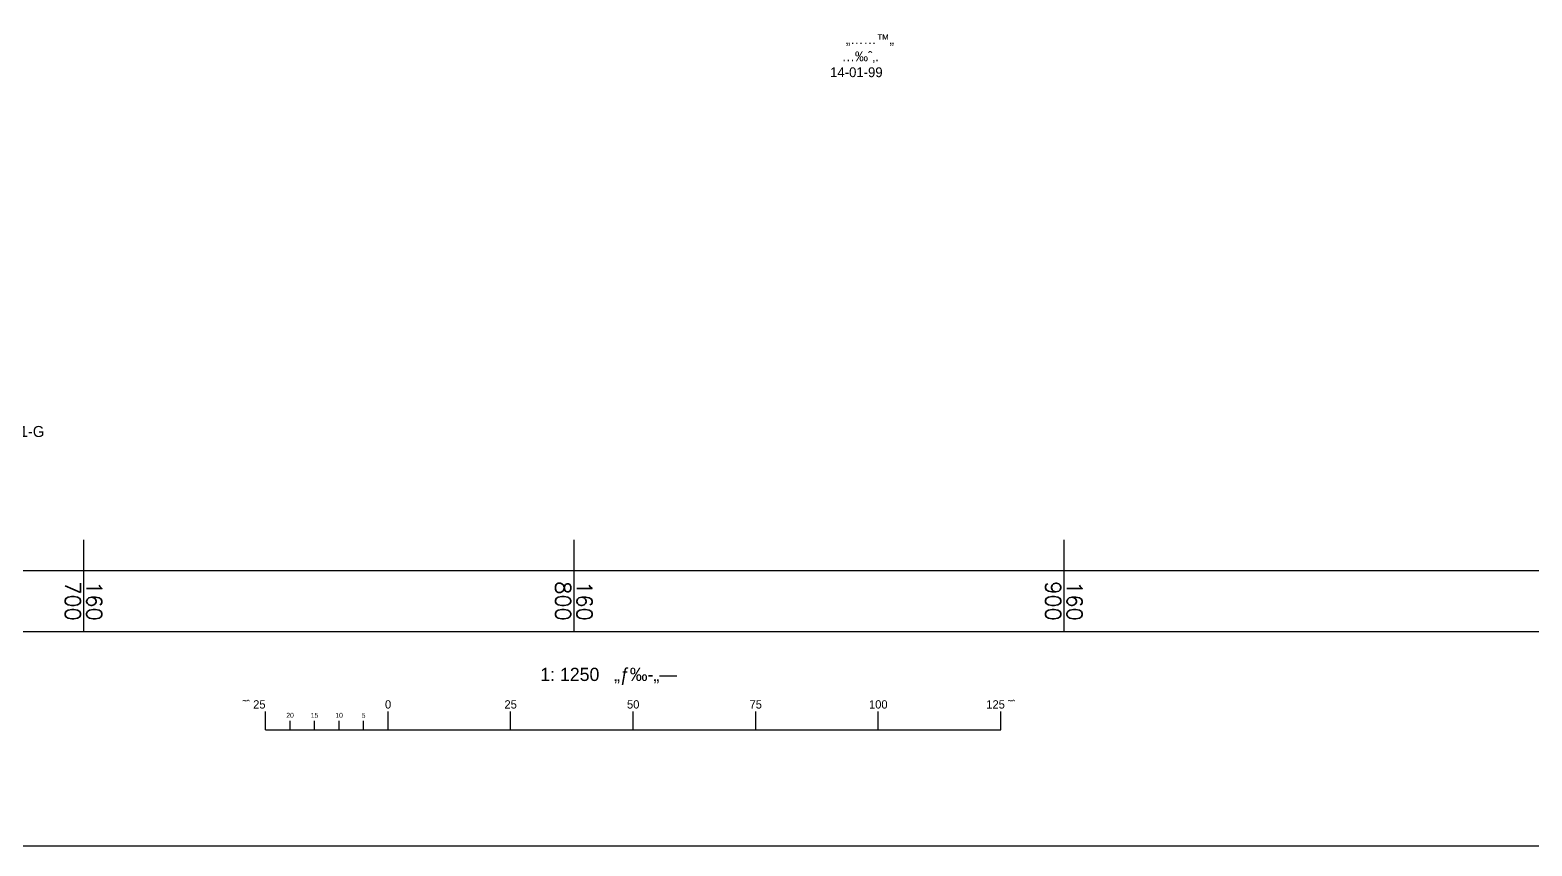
# Model space of a CAD drawing. Extents: x 160399 to 161261, y 619798 to 620526.
# Drawn here: x 160689.1 to 160995.5, y 619813.8 to 619980.3 of the extents above; entities that cross this region are included whole.
import ezdxf
from ezdxf.enums import TextEntityAlignment as Align

# ---------------------------------------------------------------- set-up
doc = ezdxf.new("R2010")
doc.units = 0
doc.header["$LTSCALE"] = 0.3749999999999999
doc.header["$MEASUREMENT"] = 0
doc.layers.get('0').update_dxf_attribs({"linetype": 'CONTINUOUS'})
for name, color, linetype in [('DRWP002', 2, 'CONTINUOUS'), ('DRWP007', 7, 'CONTINUOUS'), ('DRWS012', 2, 'CONTINUOUS'), ('DRWT004', 2, 'CONTINUOUS'), ('MGT', 25, 'CONTINUOUS'), ('SRVS001', 6, 'CONTINUOUS')]:
    doc.layers.add(name, color=color, linetype=linetype)
doc.styles.add('HEBTXT', font='hebtxt')
doc.styles.add('ME-2510', font='txt.shx', dxfattribs={"height": 3.125})

# ---------------------------------------------------------------- blocks, each defined once
blk = doc.blocks.new('SRVS001')
blk.add_circle((0, 0), 0.1)
blk.add_3dface([(-1.472243186433546, -0.8499999999999996, -0.001), (1.472243186433545, -0.8500000000000009, -0.001), (1.040834085586084e-16, 1.7, -0.001)])
at = {"style": 'HEBTXT'}
for tag, p in [('NAME', (1.630640067418199e-16, 2.1, -0.001)), ('HEIGHT', (-3.33066907387547e-16, -3.050000000000001, -0.001))]:
    blk.add_attdef(tag, text='', height=1.8, dxfattribs=at).set_placement(p, align=Align.CENTER)
for tag, flags, p in [('KIND', 1, (-3.33066907387547e-16, -5.250000000000001, -0.001)), ('SOURCE-CODE', 9, (-3.33066907387547e-16, -7.450000000000001, -0.001)), ('MARK-CODE', 9, (-3.33066907387547e-16, -9.650000000000002, -0.001))]:
    blk.add_attdef(tag, text='', height=1.8, dxfattribs=dict(at, flags=flags)).set_placement(p, align=Align.CENTER)

msp = doc.modelspace()

# ---------------------------------------------------------------- hatches: boundary and pattern name
at = {"layer": 'DRWS012'}
h = msp.add_hatch(dxfattribs=at)
h.set_pattern_fill('U', color=256, scale=100, style=0, double=1, pattern_type=0)
h.set_pattern_definition([(0, (0, 0), (0, 100), []), (90, (0, 0), (-100, 6.123031769111886e-15), [])])
h.paths.add_polyline_path([(160417.5, 619857.5), (161242.5, 619857.5), (161242.5, 620482.5), (160417.5, 620482.5)])
h.paths.add_polyline_path([(160436.25, 619876.25), (161223.75, 619876.25), (161223.75, 620463.75), (160436.25, 620463.75)], flags=16)

# ---------------------------------------------------------------- linework, layer by layer
at = {"color": 2}
for p, q in [((160737.1282254118, 619837.4239584295), (160737.1282254118, 619841.1739584295)), ((160762.1282254118, 619837.4239584295), (160762.1282254118, 619841.1739584295)), ((160787.1282254118, 619837.4239584295), (160787.1282254118, 619841.1739584295)), ((160812.1282254118, 619837.4239584295), (160812.1282254118, 619841.1739584295)), ((160837.1282254118, 619837.4239584295), (160837.1282254118, 619841.1739584295)), ((160862.1282254118, 619837.4239584295), (160862.1282254118, 619841.1739584295)), ((160887.1282254118, 619837.4239584295), (160887.1282254118, 619841.1739584295)), ((160742.1282254118, 619837.4239584295), (160742.1282254118, 619839.2989584295)), ((160747.1282254118, 619837.4239584295), (160747.1282254118, 619839.2989584295)), ((160752.1282254118, 619837.4239584295), (160752.1282254118, 619839.2989584295)), ((160757.1282254118, 619837.4239584295), (160757.1282254118, 619839.2989584295))]:
    msp.add_line(p, q, dxfattribs=at)
at = {"color": 7}
msp.add_line((160737.1282254118, 619837.4239584295), (160887.1282254118, 619837.4239584295), dxfattribs=at)
at = {"layer": 'DRWP002'}
for points in [[(160417.5, 619857.5), (161242.5, 619857.5), (161242.5, 620482.5), (160417.5, 620482.5)], [(160430, 619870), (161230, 619870), (161230, 620470), (160430, 620470)]]:
    msp.add_lwpolyline(points, close=True, dxfattribs=at)
at = {"layer": 'DRWP007'}
msp.add_lwpolyline([(160398.75, 619813.75), (161261.25, 619813.75), (161261.25, 620526.25), (160398.75, 620526.25)], close=True, dxfattribs=at)

# ---------------------------------------------------------------- block references
at = {"layer": 'SRVS001'}
ref = msp.add_blockref('SRVS001', (160680.84, 619894.4, 1000), dxfattribs=dict(at, xscale=1.25, yscale=1.25, zscale=1.25))
ref.add_attrib('NAME', '191-G', dxfattribs={"layer": '0', "height": 2.25, "style": 'HEBTXT'}).set_placement((160687.8060063181, 619897.229775148), align=Align.CENTER)

# ---------------------------------------------------------------- texts
at = {"style": 'HEBTXT'}
msp.add_text('1: 1250   „ƒ‰-„—', height=2.7, dxfattribs=at).set_placement((160807.1282254118, 619847.4239584295), align=Align.CENTER)
at = {"color": 2, "style": 'HEBTXT'}
msp.add_text('˜ˆ 25', height=1.7, dxfattribs=at).set_placement((160737.1282254118, 619841.7989584295), align=Align.RIGHT)
for s, height, p in [('0', 1.7, (160762.1282254118, 619841.7989584295)), ('25', 1.7, (160787.1282254118, 619841.7989584295)), ('50', 1.7, (160812.1282254118, 619841.7989584295)), ('75', 1.7, (160837.1282254118, 619841.7989584295)), ('100', 1.7, (160862.1282254118, 619841.7989584295)), ('125 ˜ˆ', 1.7, (160887.1282254118, 619841.7989584295)), ('20', 1, (160742.1282254118, 619839.9239584295)), ('15', 1, (160747.1282254118, 619839.9239584295)), ('10', 1, (160752.1282254118, 619839.9239584295)), ('5', 1, (160757.1282254118, 619839.9239584295))]:
    msp.add_text(s, height=height, dxfattribs=at).set_placement(p, align=Align.CENTER)
at = {"layer": 'DRWT004', "style": 'ME-2510'}
for s, p in [('700', (160697.8125, 619863.75)), ('160', (160702.1875, 619863.75)), ('800', (160797.8125, 619863.75)), ('160', (160802.1875, 619863.75)), ('900', (160897.8125, 619863.75)), ('160', (160902.1875, 619863.75))]:
    msp.add_text(s, height=3.125, rotation=270, dxfattribs=at).set_placement(p, align=Align.MIDDLE)
at = {"layer": 'MGT', "color": 2, "style": 'HEBTXT'}
for s, p in [('„……™„', (160855.5276896025, 619977.4199901685)), ('…‰ˆ‚.', (160854.68315676, 619973.9257931776)), ('14-01-99', (160852.3058643647, 619970.6848887819))]:
    msp.add_text(s, height=2, dxfattribs=at).set_placement(p)

doc.saveas('drawing.dxf')
